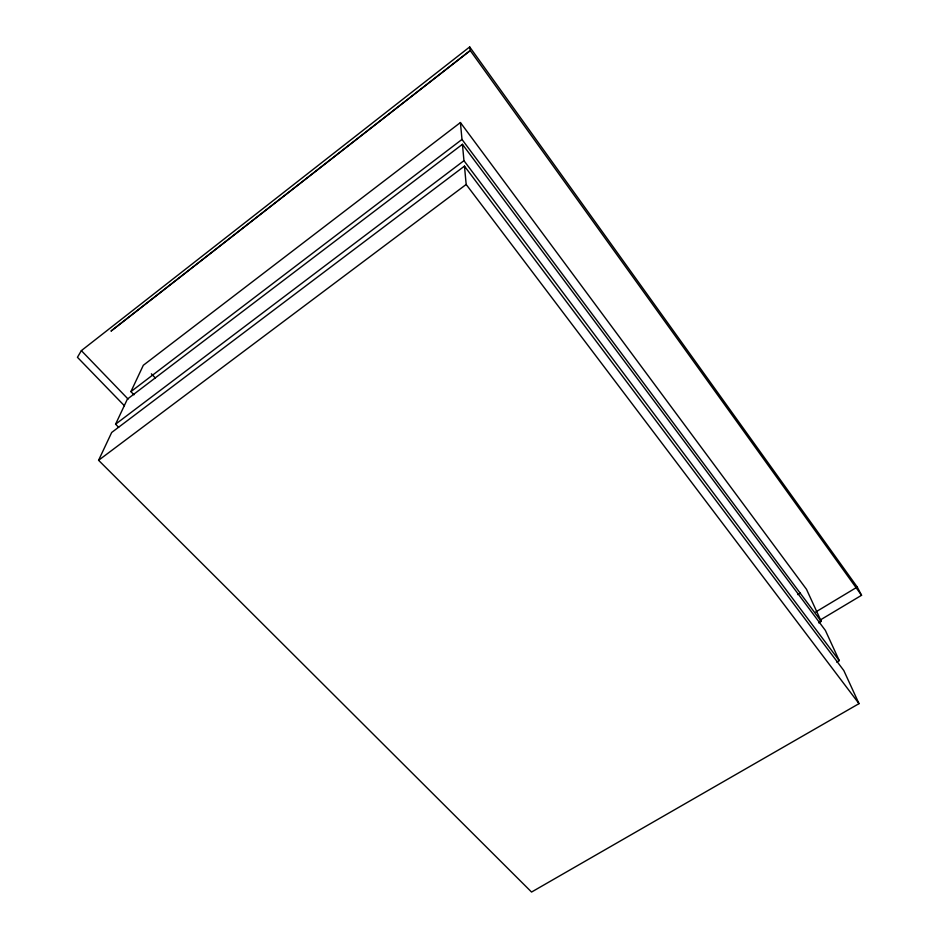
<?xml version="1.0" encoding="UTF-8"?>
<svg xmlns="http://www.w3.org/2000/svg" width="939" height="939" viewBox="0 0 939 939"><rect width="100%" height="100%" fill="white"/><g stroke="black" fill="none" stroke-linecap="round" stroke-linejoin="round"><path stroke-width="1.41" d="M98.583 460.298L111.682 432.468L464.465 166.121L843.809 670.54L859.009 703.64L531.556 892.05L98.583 460.298L466.178 184.467L464.465 166.121M118.666 427.327L115.591 424.182L127.387 399.11L462.434 144.313L825.393 630.445L839.255 660.622L836.719 662.112M133.96 394.803L130.92 391.622L143.315 365.283L460.415 122.551L806.484 589.281L821.226 621.372L818.702 622.874M820.123 620.08L861.556 595.291L857.248 587.039L469.688 46.95L81.364 350.634L77.444 357.301L124.394 405.742M130.92 391.622L461.988 139.442L460.415 122.551M115.591 424.182L463.96 160.686L462.434 144.313M797.716 594.61L800.228 593.084M815.791 611.946L857.248 587.039M81.364 350.634L128.138 399.11M151.367 373.804L155.393 378.053M466.178 184.467L859.009 703.64M463.96 160.686L839.255 660.622M461.988 139.442L821.226 621.372M861.556 595.291L470.216 50.495L110.99 331.091L470.239 50.624L469.688 46.95"/></g></svg>
